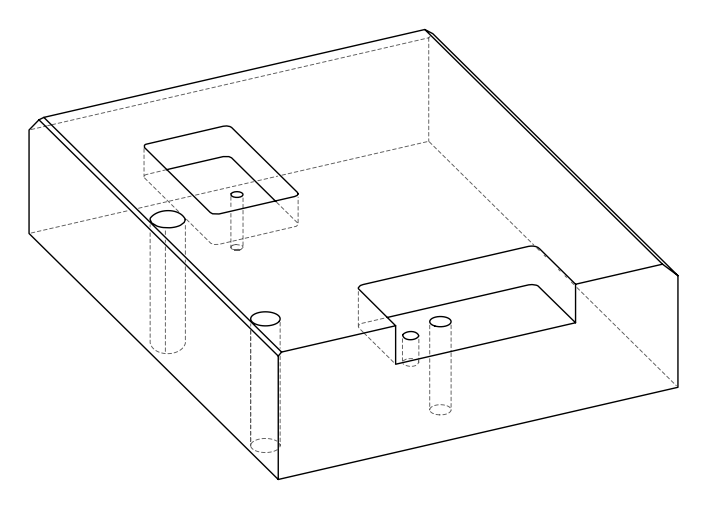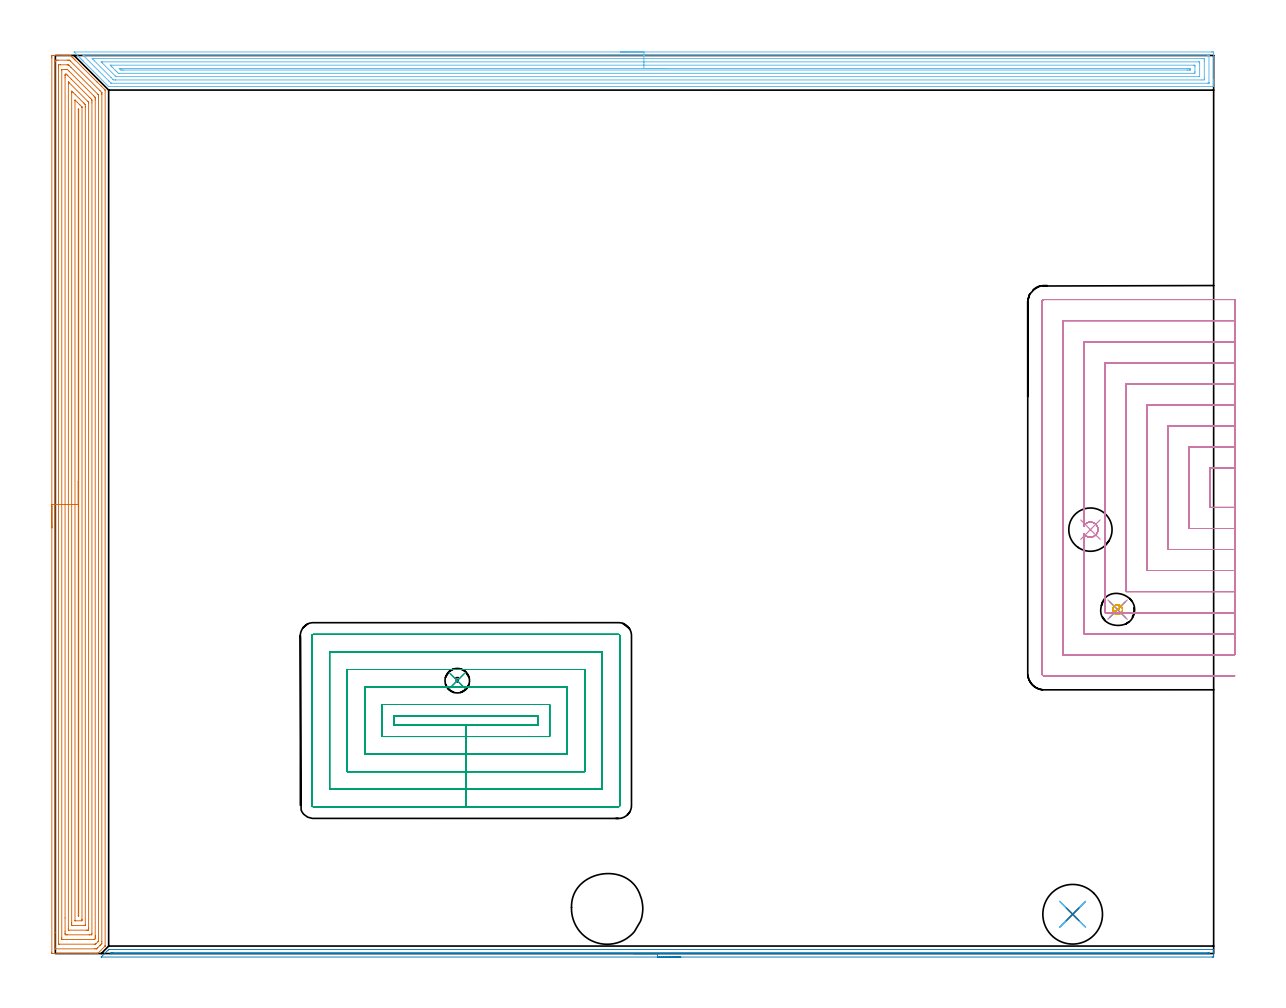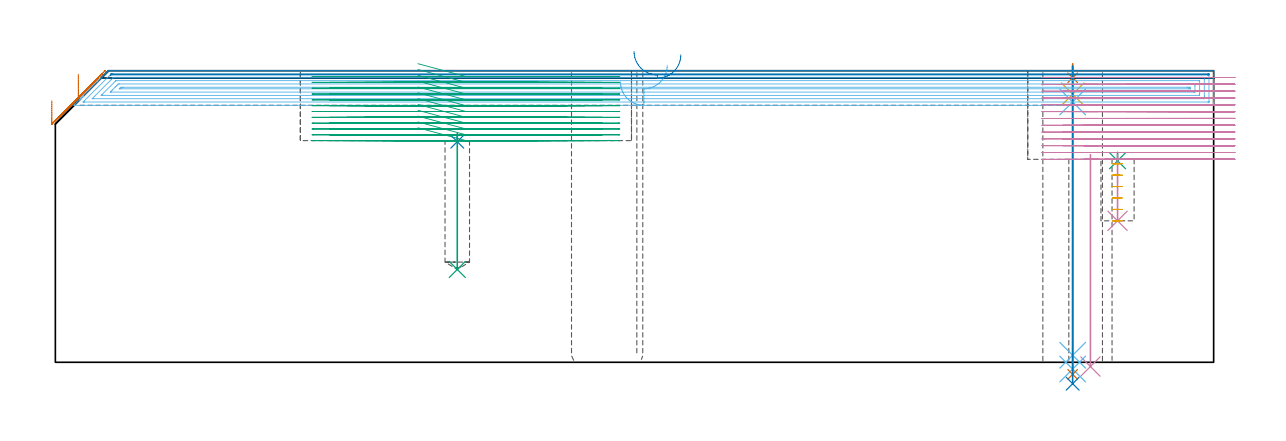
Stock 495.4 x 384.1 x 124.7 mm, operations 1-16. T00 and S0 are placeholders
(PLAN: 17 operations, 12 tool changes, 188.4 min)
(1 SPOT_DRILL | STEP1HOLE_1 | NXT0321_9005460120000 | 0.05 min | 183 mm3)
(2 SPOT_DRILL_1 | STEP1POCKET | NXT0321_9005460120000 | 0.03 min | 3262 mm3)
(3 SPOT_DRILL_2 | STEP1POCKET_1 | NXT0321_9005460120000 | 0.04 min | 4179 mm3)
(4 INDEXABLE_INSERT_DRILL_THROUGH_HOLE_FROM_SOLID | STEP1HOLE | NXT0302_008 | 0.37 min | 33447 mm3)
(5 DRILL_BLIND_HOLE_INTO_CENTER | STEP1HOLE_1 | NXT0301_038 | 0.05 min | 243 mm3)
(6 GUN_DRILL_THROUGH_HOLE | STEP1HOLE_1 | UGT0307_002 | 0.57 min | 3203 mm3)
(7 SPADE_DRILL_TO_ENLARGE_THROUGH_HOLE | STEP1HOLE_1 | UGT0306_007 | 0.53 min | 22964 mm3)
(8 DRILL_TO_ENLARGE_THROUGH_HOLE | STEP1HOLE_1 | UGT0301_386 | 0.55 min | 36995 mm3)
(9 DRILL_BLIND_HOLE_INTO_CENTER_1 | STEP1POCKET | UGT0301_500 | 0.24 min | 4631 mm3)
(10 DRILL_BLIND_HOLE_INTO_CENTER_2 | STEP1POCKET_1 | NXT0301_128 | 0.12 min | 2930 mm3)
(11 MILL_ROUGH_BLIND_HOLE_CONTOUR | STEP1POCKET_1 | NXT0201_013 | Spiral | 0.53 min | 2596 mm3)
(12 AREA_MILL | FG_CHAMFER_SURFACE | UGT0205_001 | 23.26 min | 53974 mm3)
(13 AREA_MILL_1 | FG_CHAMFER_SURFACE_1 | UGT0205_001 | 27.49 min | 98154 mm3)
(14 AREA_MILL_2 | FG_CHAMFER_SURFACE_2 | UGT0205_001 | 7.73 min | 2421 mm3)
(15 MILL_RECTANGULAR_POCKET | POCKET_RECTANGULAR_STRAIGHT | NXT0201_013 | Follow Part, ap 2.5, ae 75% | 39.92 min | 350383 mm3)
(16 MILL_SLOT | SLOT_PARTIAL_RECTANGULAR | NXT0201_011 | Follow Part, ap 3, ae 75% | 81.4 min | 504518 mm3)
(17 MILL_THROUGH_HOLE_FROM_SOLID_MATERIAL | STEP1HOLE_2 | NXT0201_007 | Circular | 5.58 min | 90663 mm3)
(TOOL NXT0321_9005460120000 | NC Spot Drill, 142deg, 12mm, Carbide, Uncoated | D12 PA142 FL30 Z2)
(TOOL NXT0302_008 | Index. Insert Drill 18.5mm [880-D1850L25-05] | D18.5 PA176 FL93 Z2)
(TOOL NXT0301_038 | Carbide Drill 6.7mm [860.1-0670-034A1-MM 2214] | D6.7 PA140 FL53 Z2)
(TOOL UGT0307_002 | Gun Drill 6 mm | D6 PA130 FL24 Z1)
(TOOL UGT0306_007 | Spade Drill 16.5mm | D16.5 PA132 FL10 Z2)
(TOOL UGT0301_386 | Twist Drill 25.5 mm | D25.5 PA118 FL165 Z2)
(TOOL UGT0301_500 | Carbide Drill 10.5 mm | D10.5 PA118 FL87 Z2)
(TOOL NXT0301_128 | Carbide Drill 12mm [861.1-1200-036A1-GP GC34] | D12 PA150 FL37.4 Z2)
(TOOL NXT0201_013 | ENDMILL 10mm | D10 FL30 Z4)
(TOOL UGT0205_001 | Chamfer Mill 20 x 3 x 45 deg. | D20 FL50 Z2)
(TOOL NXT0201_011 | ENDMILL 12mm [2P460-1200-NA 1630] | D12 FL38 Z6)
(TOOL NXT0201_007 | ENDMILL 25mm [R216.25-25050GCK54P 1620] | D25 R3 FL54 Z5)
(OP 1 SPOT_DRILL)
G17 G21 G94 G90
T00 M6
G54
G17 G0 G90 X435.1 Y16.8 S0 M3
G43 Z134.7 H0
G94 G81 G98 Z121.7 F250. R127.7
G80
M5
M2
(OP 2 SPOT_DRILL_1)
G17 G21 G94 G90
T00 M6
G54
G17 G0 G90 X171.9 Y116.7 S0 M3
G43 Z134.7 H0
G94 G81 G98 Z94.348 F250. R97.8
G80
M5
M2
(OP 3 SPOT_DRILL_2)
G17 G21 G94 G90
T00 M6
G54
G17 G0 G90 X454.3 Y147.1 S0 M3
G43 Z134.7 H0
G94 G81 G98 Z86.189 F250. R89.8
G80
M5
M2
(OP 4 INDEXABLE_INSERT_DRILL_THROUGH_HOLE_FROM_SOLID)
G17 G21 G94 G90
T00 M6
G54
G17 G0 G90 X442.7 Y181.3 S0 M3
G43 Z134.7 H1
G94 G81 G98 Z-1.823 F250. R88.8
G80
M5
M2
(OP 5 DRILL_BLIND_HOLE_INTO_CENTER)
G17 G21 G94 G90
T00 M6
G54
G17 G0 G90 X435.1 Y16.8 S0 M3
G43 Z134.7 H1
G94 G81 G98 Z114.65 F250. R126.7
G80
M5
M2
(OP 6 GUN_DRILL_THROUGH_HOLE)
G17 G21 G94 G90
T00 M6
G54
G17 G0 G90 X435.1 Y16.8 M8
G43 Z134.7 H0
Z121.862
S716 M3
G94 G1 Z111.343 F125. M26
G4 X.084
Z3. F250.
G4 X.084
Z-2.899 F125.
G4 X.084
M5
M9
G0 Z121.862
Z134.7
M2
(OP 7 SPADE_DRILL_TO_ENLARGE_THROUGH_HOLE)
G17 G21 G94 G90
T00 M6
G54
G17 G0 G90 X435.1 Y16.8 S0 M3
G43 Z134.7 H0
G94 G73 G98 Z-5.173 F250. Q16.234 R126.7
G80
M5
M2
(OP 8 DRILL_TO_ENLARGE_THROUGH_HOLE)
G17 G21 G94 G90
T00 M6
G54
G17 G0 G90 X435.1 Y16.8 S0 M3
G43 Z134.7 H0
G94 G73 G98 Z-9.161 F250. Q22.31 R126.7
G80
M5
M2
(OP 9 DRILL_BLIND_HOLE_INTO_CENTER_1)
G17 G21 G94 G90
T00 M6
G54
G17 G0 G90 X171.9 Y116.7 S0 M3
G43 Z134.7 H0
G94 G81 G98 Z39.7 F250. R96.8
G80
M5
M2
(OP 10 DRILL_BLIND_HOLE_INTO_CENTER_2)
G17 G21 G94 G90
T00 M6
G54
G17 G0 G90 X454.3 Y147.1 S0 M3
G43 Z134.7 H1
G94 G81 G98 Z60.5 F250. R88.8
G80
M5
M2
(OP 11 MILL_ROUGH_BLIND_HOLE_CONTOUR)
G17 G21 G94 G90
T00 M6
G54
G17 G0 G90 X454.3 Y147.1 S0 M3
G43 Z134.7 H0
Z84.917
G94 G3 X454.729 Y148.771 R0.891 F250.
X452.46 Y148.112 R1.671
X453.288 Y145.26 R2.1
X452.46 Y148.112 R-2.1
X452.874 Y146.686 R1.05
X454.3 Y147.1 R1.05
G0 Z80.033
G3 X454.729 Y148.771 R0.891
X452.46 Y148.112 R1.671
X453.288 Y145.26 R2.1
X452.46 Y148.112 R-2.1
X452.874 Y146.686 R1.05
X454.3 Y147.1 R1.05
G0 Z75.15
G3 X454.729 Y148.771 R0.891
X452.46 Y148.112 R1.671
X453.288 Y145.26 R2.1
X452.46 Y148.112 R-2.1
X452.874 Y146.686 R1.05
X454.3 Y147.1 R1.05
G0 Z70.267
G3 X454.729 Y148.771 R0.891
X452.46 Y148.112 R1.671
X453.288 Y145.26 R2.1
X452.46 Y148.112 R-2.1
X452.874 Y146.686 R1.05
X454.3 Y147.1 R1.05
G0 Z65.383
G3 X454.729 Y148.771 R0.891
X452.46 Y148.112 R1.671
X453.288 Y145.26 R2.1
X452.46 Y148.112 R-2.1
X452.874 Y146.686 R1.05
X454.3 Y147.1 R1.05
G0 Z60.5
G3 X454.729 Y148.771 R0.891
X452.46 Y148.112 R1.671
X453.288 Y145.26 R2.1
X452.46 Y148.112 R-2.1
X452.874 Y146.686 R1.05
X454.3 Y147.1 R1.05
G0 Z134.7
M5
M2
(OP 12 AREA_MILL)
G17 G21 G94 G90
T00 M6
G54
G17 G0 G90 X241.7 Y385.6 S1061 M3
G43 Z134.7 H0
Z119.9
G94 G1 X241.738 Z119.028 F250.
X241.852 Z118.163
X242.041 Z117.312
X242.303 Z116.48
X242.637 Z115.674
X243.04 Z114.9
X243.509 Z114.164
X244.04 Z113.472
X244.629 Z112.829
X245.272 Z112.24
X245.964 Z111.708
X246.7 Z111.24
X247.474 Z110.837
X248.28 Z110.503
X249.112 Z110.241
X249.964 Z110.052
X250.829 Z109.938
X251.7 Z109.9
X494.384
X494.778 Y385.599 Z109.901
X495.167 Y385.596 Z109.902
X495.39 Y385.593 Z109.905
X495.394 Y385.214 Z110.283
X495.4 Y384.603 Z110.894
Y373.816 Z121.678
Y373.284 Z122.213
Y372.939 Z122.557
Y372.407 Z123.089
Y372.063 Z123.432
Y371.373 Z124.126
Y371.103 Z124.396
X495.397 Y370.949 Z124.543
X495.39 Y370.802 Z124.689
X495.224 Y370.8 Z124.7
X22.921
X22.805 Y370.804 Z124.689
X22.719 Y370.879 Z124.618
X18.03 Y375.57 Z119.93
X12.028 Y381.571 Z113.927
X11.891 Y381.707 Z113.789
X11.75 Y381.849 Z113.649
X11.598 Y382.001 Z113.496
X11.452 Y382.145 Z113.35
X11.304 Y382.295 Z113.202
X11.168 Y382.431 Z113.066
X11.014 Y382.584 Z112.911
X10.857 Y382.742 Z112.756
X10.737 Y382.862 Z112.636
X10.575 Y383.022 Z112.472
X10.41 Y383.189 Z112.309
X10.307 Y383.292 Z112.206
X8.007 Y385.593 Z109.906
X8.01 Y385.596 Z109.904
X8.176 Y385.6 Z109.9
X251.7
Y384.186 Z111.314
X492.99 Y384.185 Z111.315
X493.146
X493.346 Y384.18 Z111.32
X493.388 Y384.179 Z111.321
X493.393 Y384.151 Z111.349
X493.396 Y384.118 Z111.382
X493.399 Y383.936 Z111.564
X493.4 Y372.538 Z122.962
X493.398 Y372.403 Z123.097
X493.394 Y372.296 Z123.204
X493.39 Y372.23 Z123.27
X493.358 Y372.221 Z123.279
X492.99 Y372.216 Z123.284
X492.835 Y372.215 Z123.285
X24.
X23.907 Y372.216 Z123.284
X23.862 Y372.219 Z123.281
X23.843 Y372.221 Z123.279
X23.815 Y372.242 Z123.258
X23.111 Y372.939 Z122.561
X22.921 Y373.128 Z122.372
X12.197 Y383.854 Z111.646
X11.944 Y384.114 Z111.386
X11.889 Y384.172 Z111.328
X11.887 Y384.18 Z111.32
X11.906 Y384.181 Z111.319
X11.963 Y384.183 Z111.317
X12.197 Y384.185 Z111.315
X12.352 Y384.186 Z111.314
X251.7
Y382.772 Z112.728
X490.309
X491.013 Y382.77 Z112.73
X491.203 Y382.768 Z112.732
X491.384 Y382.765 Z112.735
X491.392 Y382.584 Z112.916
X491.398 Y382.393 Z113.107
X491.4 Y381.707 Z113.793
Y381.514 Z113.986
X491.399 Y374.5 Z121.
X491.39 Y373.816 Z121.684
X491.387 Y373.635 Z121.865
X490.309 Y373.629 Z121.871
X25.793
X25.602 Y373.63 Z121.87
X24.893 Y373.635 Z121.865
X24.709 Y373.793 Z121.707
X24.684 Y373.816 Z121.684
X23.815 Y374.684 Z120.816
X16.666 Y381.834 Z113.666
X15.919 Y382.584 Z112.916
X15.772 Y382.737 Z112.763
X15.759 Y382.765 Z112.735
X15.772 Y382.766 Z112.734
X16.475 Y382.771 Z112.729
X251.7 Y382.772 Z112.728
Y381.357 Z114.143
X488.879
X489.256 Y381.355 Z114.145
X489.322 Y381.354 Z114.146
X489.385 Y381.351 Z114.149
X489.39 Y381.259 Z114.241
X489.4 Y380.846 Z114.654
Y380.83 Z114.67
X489.399 Y375.139 Z120.361
X489.398 Y375.085 Z120.415
X489.394 Y375.059 Z120.441
X489.391 Y375.051 Z120.449
X489.38 Y375.049 Z120.451
X489.238 Y375.045 Z120.455
X489.059 Y375.043 Z120.457
X26.139
X26.005 Y375.046 Z120.454
X25.94 Y375.049 Z120.451
X25.908 Y375.052 Z120.448
X25.84 Y375.117 Z120.383
X25.602 Y375.348 Z120.152
X20.001 Y380.948 Z114.552
X19.78 Y381.171 Z114.329
X19.643 Y381.312 Z114.188
X19.605 Y381.354 Z114.146
X19.626 Y381.356 Z114.144
X19.703 Y381.357 Z114.143
X20.24
X251.7
Y379.943 Z115.557
X486.735
X487.178 Y379.939 Z115.561
X487.385 Y379.936 Z115.564
X487.39 Y379.817 Z115.683
X487.399 Y379.302 Z116.198
Y377.323 Z118.177
X487.395 Y376.676 Z118.824
X487.387 Y376.464 Z119.036
X487.176 Y376.461 Z119.039
X486.724 Y376.457 Z119.043
X27.379
X26.939 Y376.471 Z119.029
X26.496 Y376.905 Z118.595
X26.076 Y377.323 Z118.177
X25.602 Y377.796 Z117.704
X24.321 Y379.077 Z116.423
X23.815 Y379.584 Z115.916
X23.589 Y379.813 Z115.687
X23.507 Y379.899 Z115.601
X23.479 Y379.931 Z115.569
X23.5 Y379.936 Z115.564
X23.826 Y379.943 Z115.557
X251.7
Y378.529 Z116.971
X484.612
X484.947 Y378.528 Z116.972
X485.282 Y378.525 Z116.975
X485.376 Y378.522 Z116.978
X485.391 Y378.519 Z116.981
X485.394 Y378.503 Z116.997
X485.397 Y378.466 Z117.034
X485.399 Y378.348 Z117.152
X485.397 Y378.2 Z117.3
X485.39 Y377.978 Z117.522
X485.385 Y377.878 Z117.622
X485.278 Y377.875 Z117.625
X484.947 Y377.873 Z117.627
X484.389 Y377.871 Z117.629
X484.054
X29.177 Y377.872 Z117.628
X28.615 Y377.874 Z117.626
X28.283 Y377.878 Z117.622
X27.968 Y377.892 Z117.608
X27.652 Y378.2 Z117.3
X27.39 Y378.46 Z117.04
X27.344 Y378.513 Z116.987
X27.336 Y378.525 Z116.975
X27.337 Y378.526 Z116.974
X27.39 Y378.527 Z116.973
X27.948 Y378.529 Z116.971
X28.283
X251.7
X252.572 Z117.009
X253.437 Z117.123
X254.288 Z117.312
X255.12 Z117.574
X255.926 Z117.908
X256.7 Z118.311
X257.436 Z118.78
X258.128 Z119.311
X258.771 Z119.9
X259.361 Z120.543
X259.892 Z121.235
X260.36 Z121.971
X260.763 Z122.745
X261.097 Z123.551
X261.359 Z124.383
X261.548 Z125.235
X261.662 Z126.099
X261.7 Z126.971
G0 Z134.7
M5
M2
(OP 13 AREA_MILL_1)
G17 G21 G94 G90
T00 M6
G54
G17 G0 G90 X-1.5 Y182.05 S1061 M3
G43 Z134.7 H0
Z111.9
G94 G1 Y182.088 Z111.028 F250.
Y182.202 Z110.164
Y182.391 Z109.312
Y182.653 Z108.48
Y182.987 Z107.674
Y183.39 Z106.9
Y183.859 Z106.164
Y184.39 Z105.472
Y184.979 Z104.829
Y185.622 Z104.24
Y186.314 Z103.708
Y187.05 Z103.24
Y187.824 Z102.837
Y188.63 Z102.503
Y189.462 Z102.241
Y190.314 Z102.052
Y191.178 Z101.938
Y192.05 Z101.9
Y383.022
X-1.499 Y383.494 Z101.901
X-1.495 Y383.91 Z101.903
X-1.492 Y384.09 Z101.905
X-1.085 Y384.1 Z102.312
X3.309 Z106.703
X3.872 Z107.269
X4.188 Z107.584
X4.751 Z108.148
X5.066 Z108.461
X6.368 Z109.767
X6.496 Y384.099 Z109.893
X6.51 Y384.089 Z109.909
X6.777 Y383.823 Z110.177
X6.867 Y383.733 Z110.267
X7.107 Y383.494 Z110.505
X7.264 Y383.339 Z110.659
X7.415 Y383.186 Z110.813
X7.554 Y383.047 Z110.951
X7.703 Y382.899 Z111.098
X7.848 Y382.754 Z111.245
X8. Y382.601 Z111.398
X8.142 Y382.46 Z111.538
X8.28 Y382.321 Z111.678
X8.446 Y382.155 Z111.844
X8.582 Y382.02 Z111.978
X8.713 Y381.888 Z112.111
X17.802 Y372.798 Z121.202
X19.567 Y371.034 Z122.965
X20.941 Y369.66 Z124.339
X21.233 Y369.366 Z124.631
X21.295 Y369.295 Z124.691
X21.3 Y369.214 Z124.7
X21.291 Y3.262 Z124.691
X21.29 Y3.246 Z124.689
X21.262 Y3.182 Z124.66
X21.25 Y3.157 Z124.647
X18.249 Y0.149 Z121.648
X18.108 Y0.004 Z121.5
X18.093 Y0.001 Z121.484
X17.934 Y0. Z121.333
X17.122 Z120.521
X16.491 Z119.886
X15.297 Z118.694
X14.734 Z118.128
X4.329 Z107.726
X-1.085 Z102.312
X-1.371 Y0.004 Z102.027
X-1.492 Y0.01 Z101.905
X-1.499 Y0.134 Z101.899
X-1.5 Y0.606 Z101.9
Y192.05
X-0.086 Z103.314
X-0.085 Y381.585 Z103.315
X-0.084 Y381.709 Z103.316
X-0.079 Y382.084 Z103.321
X0.292 Y382.095 Z103.692
X0.672 Y382.098 Z104.072
X1.166 Y382.1 Z104.566
X5.066 Y382.099 Z108.466
X5.563 Y382.097 Z108.963
X5.945 Y382.09 Z109.345
X6.065 Y382.073 Z109.465
X6.189 Y381.954 Z109.589
X6.44 Y381.709 Z109.84
X19.128 Y369.022 Z122.528
X19.824 Y368.321 Z123.224
X19.871 Y368.268 Z123.271
X19.879 Y368.223 Z123.279
X19.881 Y368.128 Z123.281
X19.884 Y367.936 Z123.284
X19.886 Y367.551 Z123.286
Y367.428
X19.876 Y5.069 Z123.276
X19.872 Y4.313 Z123.272
X19.87 Y4.247 Z123.27
X19.81 Y4.176 Z123.21
X19.47 Y3.829 Z122.87
X19.128 Y3.482 Z122.528
X19.029 Y3.384 Z122.429
X18.145 Y2.497 Z121.545
X18.039 Y2.391 Z121.439
X17.698 Y2.058 Z121.098
X17.653 Y2.015 Z121.053
X17.562 Y2.01 Z120.962
X17.37 Y2.005 Z120.77
X16.876 Y2. Z120.276
X-0.007 Y2.001 Z103.393
X-0.036 Y2.003 Z103.364
X-0.065 Y2.009 Z103.335
X-0.079 Y2.014 Z103.321
X-0.08 Y2.036 Z103.32
X-0.085 Y2.268 Z103.315
X-0.086 Y9.064 Z103.314
Y192.05
X1.328 Z104.728
X1.329 Y379.257 Z104.729
X1.331 Y379.924 Z104.731
X1.333 Y380.036 Z104.733
X1.335 Y380.084 Z104.735
X1.385 Y380.092 Z104.785
X1.551 Y380.096 Z104.951
X2.256 Y380.1 Z105.656
X5.066 Y380.099 Z108.466
X5.24 Y380.097 Z108.64
X5.585 Y380.09 Z108.985
X5.771 Y379.924 Z109.171
X5.945 Y379.753 Z109.345
X6.67 Y379.031 Z110.07
X18.249 Y367.451 Z121.649
X18.271 Y367.428 Z121.671
X18.464 Y367.21 Z121.864
X18.47 Y366.536 Z121.87
X18.471 Y366.311 Z121.871
X18.463 Y5.744 Z121.863
X18.46 Y5.406 Z121.86
X18.458 Y5.323 Z121.858
X18.456 Y5.284 Z121.856
X18.434 Y5.251 Z121.834
X18.265 Y5.069 Z121.665
X18.257 Y5.061 Z121.657
X17.372 Y4.174 Z120.772
X17.192 Y4.01 Z120.592
X17.017 Y4.006 Z120.417
X16.664 Y4.001 Z120.064
X1.724 Y4. Z105.124
X1.551 Y4.003 Z104.951
X1.378 Y4.008 Z104.778
X1.335 Y4.01 Z104.735
X1.333 Y4.041 Z104.733
X1.33 Y4.101 Z104.73
X1.329 Y4.176 Z104.729
Y4.402
X1.328 Y192.05 Z104.728
X2.743 Z106.143
Y377.821
X2.745 Y378.013 Z106.145
X2.748 Y378.081 Z106.148
X2.75 Y378.09 Z106.15
X2.758 Y378.094 Z106.158
X2.783 Y378.097 Z106.183
X2.888 Y378.099 Z106.288
X4.226 Y378.1 Z107.626
X5.066 Y378.093 Z108.466
X5.114 Y378.09 Z108.514
X5.945 Y377.303 Z109.345
X6.004 Y377.246 Z109.404
X16.491 Y366.76 Z119.891
X16.713 Y366.536 Z120.113
X16.943 Y366.297 Z120.343
X17.05 Y366.172 Z120.45
X17.053 Y366.104 Z120.453
X17.056 Y365.963 Z120.456
X17.057 Y365.643 Z120.457
Y365.069
X17.048 Y7.746 Z120.448
X17.047 Y7.182 Z120.447
X17.044 Y6.854 Z120.444
X17.036 Y6.301 Z120.436
X16.855 Y6.114 Z120.255
X16.788 Y6.048 Z120.188
X16.75 Y6.014 Z120.15
X16.701 Y6.01 Z120.101
X16.491 Y6.001 Z119.891
X16.453 Y6. Z119.853
X3.271 Z106.671
X2.887 Y6.004 Z106.287
X2.791 Y6.007 Z106.191
X2.749 Y6.01 Z106.149
X2.748 Y6.042 Z106.148
X2.745 Y6.128 Z106.145
X2.743 Y6.536 Z106.143
Y6.854
Y192.05
X4.157 Z107.557
Y374.569
X4.158 Y375.461 Z107.558
Y375.491
X4.188 Y376.09 Z107.588
X4.441 Y376.097 Z107.841
X4.594 Y376.093 Z107.994
X4.671 Y376.09 Z108.071
X4.815 Y375.959 Z108.215
X5.066 Y375.723 Z108.466
X5.338 Y375.461 Z108.738
X6.824 Y373.978 Z110.224
X14.734 Y366.068 Z118.134
X15.156 Y365.643 Z118.556
X15.612 Y365.177 Z119.012
X15.64 Y364.751 Z119.04
X15.642 Y364.721 Z119.042
X15.643 Y363.858 Z119.043
X15.634 Y8.617 Z119.034
X15.612 Y8.01 Z119.012
X15.359 Y8.004 Z118.759
X14.734 Y8.001 Z118.134
X14.484 Y8. Z117.884
X5.066 Y8.001 Z108.466
X4.815 Y8.002 Z108.215
X4.188 Y8.01 Z107.588
X4.159 Y8.639 Z107.559
X4.158 Y8.669 Z107.558
X4.157 Y9.531 Z107.557
Y15.235
Y192.05
X5.571 Z108.971
Y371.891
X5.572 Y372.27 Z108.972
X5.576 Y372.651 Z108.976
X5.578 Y372.756 Z108.978
X5.58 Y372.761 Z108.98
X5.599 Y372.746 Z108.999
X5.642 Y372.707 Z109.042
X5.776 Y372.575 Z109.176
X5.945 Y372.407 Z109.345
X13.855 Y364.497 Z117.255
X14.17 Y364.176 Z117.57
X14.207 Y364.134 Z117.607
X14.222 Y364.114 Z117.622
X14.224 Y364.086 Z117.624
X14.227 Y363.985 Z117.627
X14.228 Y363.858 Z117.628
X14.229 Y363.479 Z117.629
X14.22 Y10.945 Z117.62
X14.218 Y10.424 Z117.618
X14.215 Y10.058 Z117.615
X14.213 Y10.01 Z117.613
X14.167 Y10.007 Z117.567
X14.063 Y10.003 Z117.463
X13.855 Y10.001 Z117.255
X13.393 Y10. Z116.793
X5.806 Y10.001 Z109.206
X5.695 Y10.003 Z109.095
X5.621 Y10.006 Z109.021
X5.583 Y10.009 Z108.983
X5.578 Y10.045 Z108.978
X5.574 Y10.424 Z108.974
X5.572 Y10.803 Z108.972
X5.571 Y192.05 Z108.971
X6.985 Z110.385
X6.986 Y368.157 Z110.386
X6.987 Y368.321 Z110.387
X6.992 Y368.882 Z110.392
X7.579 Y368.321 Z110.979
X7.703 Y368.199 Z111.103
X8.475 Y367.428 Z111.875
X12.097 Y363.806 Z115.497
X12.511 Y363.384 Z115.911
X12.72 Y363.171 Z116.12
X12.808 Y363.065 Z116.208
X12.814 Y362.073 Z116.214
X12.806 Y12.382 Z116.206
X12.804 Y12.209 Z116.204
X12.801 Y12.03 Z116.201
X12.8 Y12.016 Z116.2
X12.755 Y12.01 Z116.155
X12.646 Y12.004 Z116.046
X12.508 Y12.001 Z115.908
X7.703 Y12. Z111.103
X7.028 Y12.001 Z110.428
X7.003 Y12.006 Z110.403
X6.998 Y12.008 Z110.398
X6.992 Y12.038 Z110.392
X6.989 Y12.209 Z110.389
X6.986 Y12.937 Z110.386
X6.985 Y13.101 Z110.385
Y192.05
X8.4 Z111.8
Y364.751
X8.401 Y364.934 Z111.801
X8.403 Y364.997 Z111.803
X8.405 Y365.03 Z111.805
X8.461 Y364.981 Z111.861
X8.582 Y364.868 Z111.982
X8.702 Y364.751 Z112.102
X9.461 Y363.993 Z112.861
X10.488 Y362.966 Z113.888
X11.218 Y362.233 Z114.618
X11.373 Y362.073 Z114.773
X11.393 Y362.045 Z114.793
X11.396 Y362.026 Z114.796
X11.399 Y361.981 Z114.799
X11.4 Y361.889 Z114.8
X11.391 Y14.711 Z114.791
X11.39 Y14.534 Z114.79
X11.385 Y14.181 Z114.785
X11.375 Y14.009 Z114.775
X11.212 Y14. Z114.612
X8.576 Z111.976
X8.473 Y14.004 Z111.873
X8.422 Y14.009 Z111.822
X8.406 Y14.013 Z111.806
X8.4 Y14.079 Z111.8
Y192.05
X9.814 Z113.214
Y360.822
X9.817 Y361.181 Z113.217
X9.821 Z113.221
X9.85 Y361.149 Z113.25
X9.979 Y360.996 Z113.379
X9.981 Y360.965 Z113.381
X9.984 Y360.894 Z113.384
X9.986 Y360.648 Z113.386
X9.977 Y16.311 Z113.377
X9.976 Y16.148 Z113.376
X9.974 Y16.065 Z113.374
X9.971 Y16.018 Z113.371
X9.952 Y16.01 Z113.352
X9.898 Y16.007 Z113.298
X9.843 Z113.243
X9.821 Y16.01 Z113.221
X9.818 Y16.059 Z113.218
X9.816 Y16.145 Z113.216
X9.814 Y16.312 Z113.214
Y192.05
Y192.922 Z113.252
Y193.787 Z113.366
Y194.638 Z113.554
Y195.47 Z113.817
Y196.276 Z114.151
Y197.05 Z114.553
Y197.786 Z115.022
Y198.478 Z115.553
Y199.121 Z116.143
Y199.71 Z116.786
Y200.242 Z117.478
Y200.71 Z118.214
Y201.113 Z118.988
Y201.447 Z119.794
Y201.709 Z120.626
Y201.898 Z121.477
Y202.012 Z122.342
Y202.05 Z123.214
G0 Z134.7
M5
M2
(OP 14 AREA_MILL_2)
G17 G21 G94 G90
T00 M6
G54
G17 G0 G90 X267.5 Y-1.5 S1061 M3
G43 Z134.7 H0
Z131.5
G94 G1 X267.462 Z130.628 F250.
X267.348 Z129.764
X267.159 Z128.912
X266.897 Z128.08
X266.563 Z127.274
X266.16 Z126.5
X265.692 Z125.764
X265.16 Z125.072
X264.571 Z124.429
X263.928 Z123.84
X263.236 Z123.308
X262.5 Z122.84
X261.726 Z122.437
X260.92 Z122.103
X260.088 Z121.841
X259.236 Z121.652
X258.372 Z121.538
X257.5 Z121.5
X19.686 Y-1.499 Z121.499
X19.627 Y-1.495 Z121.503
X19.618 Y-1.493 Z121.504
X19.652 Y-1.447 Z121.551
X22.598 Y1.498 Z124.498
X22.761 Y1.659 Z124.655
X22.806 Y1.696 Z124.689
X22.904 Y1.7 Z124.7
X495.224
X495.39 Y1.697 Z124.688
X495.396 Y1.586 Z124.578
X495.4 Y1.468 Z124.467
Y1.221 Z124.22
Y0.535 Z123.53
Y-0.678 Z122.319
X495.394 Y-1.205 Z121.789
X495.39 Y-1.493 Z121.502
X495.077 Y-1.497 Z121.501
X494.777 Y-1.5 Z121.5
X257.5
Y-0.086 Z122.914
X24.156 Y-0.085 Z122.915
X23.798 Y-0.084 Z122.916
X23.537 Y-0.081 Z122.919
X23.493 Y-0.079 Z122.921
X23.508 Y-0.053 Z122.947
X23.561 Y0.002 Z123.002
X23.798 Y0.243 Z123.243
X23.835 Y0.273 Z123.273
X23.862 Y0.279 Z123.279
X23.923 Y0.282 Z123.282
X24.055 Y0.285 Z123.285
X24.435 Y0.286 Z123.286
X24.691
X492.99 Y0.285 Z123.285
X493.248 Y0.284 Z123.284
X493.348 Y0.28 Z123.28
X493.39 Y0.278 Z123.278
X493.392 Y0.255 Z123.255
X493.398 Y0.137 Z123.137
X493.397 Y-0.009 Z122.991
X493.393 Y-0.058 Z122.942
X493.391 Y-0.075 Z122.925
X493.37 Y-0.079 Z122.921
X492.99 Y-0.083 Z122.917
X492.733 Y-0.085 Z122.915
X257.5 Y-0.086 Z122.914
X256.628 Z122.952
X255.764 Z123.066
X254.912 Z123.255
X254.08 Z123.517
X253.274 Z123.851
X252.5 Z124.254
X251.764 Z124.723
X251.072 Z125.254
X250.429 Z125.843
X249.84 Z126.486
X249.308 Z127.178
X248.84 Z127.914
X248.437 Z128.688
X248.103 Z129.494
X247.841 Z130.326
X247.652 Z131.178
X247.538 Z132.043
X247.5 Z132.914
G0 Z134.7
M5
M2
(OP 15 MILL_RECTANGULAR_POCKET)
G17 G21 G94 G90
T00 M6
G54
G17 G0 G90 X155.105 Y97.8 S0 M3
G43 Z134.7 H0
Z127.7
G94 G1 X175.6 Z122.208 F250.
X206.4 F500.
Y101.5
X144.8
Y97.8
X175.6
Y92.8
X211.4
Y106.5
X139.8
Y92.8
X175.6
Y85.3
X218.9
Y114.
X132.3
Y85.3
X175.6
Y77.8
X226.4
Y121.5
X124.8
Y77.8
X175.6
Y70.3
X233.9
Y129.
X117.3
Y70.3
X175.6
Y62.8
X240.9
G3 X241.4 Y63.3 R0.5
G1 Y136.
G3 X240.9 Y136.5 R0.5
G1 X110.3
G3 X109.8 Y136. R0.5
G1 Y63.3
G3 X110.3 Y62.8 R0.5
G1 X175.6
X176.6
G0 X155.105 Y97.8 Z125.208
G1 X175.6 Z119.717 F250.
X206.4 F500.
Y101.5
X144.8
Y97.8
X175.6
Y92.8
X211.4
Y106.5
X139.8
Y92.8
X175.6
Y85.3
X218.9
Y114.
X132.3
Y85.3
X175.6
Y77.8
X226.4
Y121.5
X124.8
Y77.8
X175.6
Y70.3
X233.9
Y129.
X117.3
Y70.3
X175.6
Y62.8
X240.9
G3 X241.4 Y63.3 R0.5
G1 Y136.
G3 X240.9 Y136.5 R0.5
G1 X110.3
G3 X109.8 Y136. R0.5
G1 Y63.3
G3 X110.3 Y62.8 R0.5
G1 X175.6
X176.6
G0 X155.105 Y97.8 Z122.717
G1 X175.6 Z117.225 F250.
X206.4 F500.
Y101.5
X144.8
Y97.8
X175.6
Y92.8
X211.4
Y106.5
X139.8
Y92.8
X175.6
Y85.3
X218.9
Y114.
X132.3
Y85.3
X175.6
Y77.8
X226.4
Y121.5
X124.8
Y77.8
X175.6
Y70.3
X233.9
Y129.
X117.3
Y70.3
X175.6
Y62.8
X240.9
G3 X241.4 Y63.3 R0.5
G1 Y136.
G3 X240.9 Y136.5 R0.5
G1 X110.3
G3 X109.8 Y136. R0.5
G1 Y63.3
G3 X110.3 Y62.8 R0.5
G1 X175.6
X176.6
G0 X155.105 Y97.8 Z120.225
G1 X175.6 Z114.733 F250.
X206.4 F500.
Y101.5
X144.8
Y97.8
X175.6
Y92.8
X211.4
Y106.5
X139.8
Y92.8
X175.6
Y85.3
X218.9
Y114.
X132.3
Y85.3
X175.6
Y77.8
X226.4
Y121.5
X124.8
Y77.8
X175.6
Y70.3
X233.9
Y129.
X117.3
Y70.3
X175.6
Y62.8
X240.9
G3 X241.4 Y63.3 R0.5
G1 Y136.
G3 X240.9 Y136.5 R0.5
G1 X110.3
G3 X109.8 Y136. R0.5
G1 Y63.3
G3 X110.3 Y62.8 R0.5
G1 X175.6
X176.6
G0 X155.105 Y97.8 Z117.733
G1 X175.6 Z112.242 F250.
X206.4 F500.
Y101.5
X144.8
Y97.8
X175.6
Y92.8
X211.4
Y106.5
X139.8
Y92.8
X175.6
Y85.3
X218.9
Y114.
X132.3
Y85.3
X175.6
Y77.8
X226.4
Y121.5
X124.8
Y77.8
X175.6
Y70.3
X233.9
Y129.
X117.3
Y70.3
X175.6
Y62.8
X240.9
G3 X241.4 Y63.3 R0.5
G1 Y136.
G3 X240.9 Y136.5 R0.5
G1 X110.3
G3 X109.8 Y136. R0.5
G1 Y63.3
G3 X110.3 Y62.8 R0.5
G1 X175.6
X176.6
G0 X155.105 Y97.8 Z115.242
G1 X175.6 Z109.75 F250.
X206.4 F500.
Y101.5
X144.8
Y97.8
X175.6
Y92.8
X211.4
Y106.5
X139.8
Y92.8
X175.6
Y85.3
X218.9
Y114.
X132.3
Y85.3
X175.6
Y77.8
X226.4
Y121.5
X124.8
Y77.8
X175.6
Y70.3
X233.9
Y129.
X117.3
Y70.3
X175.6
Y62.8
X240.9
G3 X241.4 Y63.3 R0.5
G1 Y136.
G3 X240.9 Y136.5 R0.5
G1 X110.3
G3 X109.8 Y136. R0.5
G1 Y63.3
G3 X110.3 Y62.8 R0.5
G1 X175.6
X176.6
G0 X155.105 Y97.8 Z112.75
G1 X175.6 Z107.258 F250.
X206.4 F500.
Y101.5
X144.8
Y97.8
X175.6
Y92.8
X211.4
Y106.5
X139.8
Y92.8
X175.6
Y85.3
X218.9
Y114.
X132.3
Y85.3
X175.6
Y77.8
X226.4
Y121.5
X124.8
Y77.8
X175.6
Y70.3
X233.9
Y129.
X117.3
Y70.3
X175.6
Y62.8
X240.9
G3 X241.4 Y63.3 R0.5
G1 Y136.
G3 X240.9 Y136.5 R0.5
G1 X110.3
G3 X109.8 Y136. R0.5
G1 Y63.3
G3 X110.3 Y62.8 R0.5
G1 X175.6
X176.6
G0 X155.105 Y97.8 Z110.258
G1 X175.6 Z104.767 F250.
X206.4 F500.
Y101.5
X144.8
Y97.8
X175.6
Y92.8
X211.4
Y106.5
X139.8
Y92.8
X175.6
Y85.3
X218.9
Y114.
X132.3
Y85.3
X175.6
Y77.8
X226.4
Y121.5
X124.8
Y77.8
X175.6
Y70.3
X233.9
Y129.
X117.3
Y70.3
X175.6
Y62.8
X240.9
G3 X241.4 Y63.3 R0.5
G1 Y136.
G3 X240.9 Y136.5 R0.5
G1 X110.3
G3 X109.8 Y136. R0.5
G1 Y63.3
G3 X110.3 Y62.8 R0.5
G1 X175.6
X176.6
G0 X155.105 Y97.8 Z107.767
G1 X175.6 Z102.275 F250.
X206.4 F500.
Y101.5
X144.8
Y97.8
X175.6
Y92.8
X211.4
Y106.5
X139.8
Y92.8
X175.6
Y85.3
X218.9
Y114.
X132.3
Y85.3
X175.6
Y77.8
X226.4
Y121.5
X124.8
Y77.8
X175.6
Y70.3
X233.9
Y129.
X117.3
Y70.3
X175.6
Y62.8
X240.9
G3 X241.4 Y63.3 R0.5
G1 Y136.
G3 X240.9 Y136.5 R0.5
G1 X110.3
G3 X109.8 Y136. R0.5
G1 Y63.3
G3 X110.3 Y62.8 R0.5
G1 X175.6
X176.6
G0 X155.105 Y97.8 Z105.275
G1 X175.6 Z99.783 F250.
X206.4 F500.
Y101.5
X144.8
Y97.8
X175.6
Y92.8
X211.4
Y106.5
X139.8
Y92.8
X175.6
Y85.3
X218.9
Y114.
X132.3
Y85.3
X175.6
Y77.8
X226.4
Y121.5
X124.8
Y77.8
X175.6
Y70.3
X233.9
Y129.
X117.3
Y70.3
X175.6
Y62.8
X240.9
G3 X241.4 Y63.3 R0.5
G1 Y136.
G3 X240.9 Y136.5 R0.5
G1 X110.3
G3 X109.8 Y136. R0.5
G1 Y63.3
G3 X110.3 Y62.8 R0.5
G1 X175.6
X176.6
G0 X155.105 Y97.8 Z102.783
G1 X175.6 Z97.292 F250.
X206.4 F500.
Y101.5
X144.8
Y97.8
X175.6
Y92.8
X211.4
Y106.5
X139.8
Y92.8
X175.6
Y85.3
X218.9
Y114.
X132.3
Y85.3
X175.6
Y77.8
X226.4
Y121.5
X124.8
Y77.8
X175.6
Y70.3
X233.9
Y129.
X117.3
Y70.3
X175.6
Y62.8
X240.9
G3 X241.4 Y63.3 R0.5
G1 Y136.
G3 X240.9 Y136.5 R0.5
G1 X110.3
G3 X109.8 Y136. R0.5
G1 Y63.3
G3 X110.3 Y62.8 R0.5
G1 X175.6
X176.6
G0 X155.105 Y97.8 Z100.292
G1 X175.6 Z94.8 F250.
X206.4 F500.
Y101.5
X144.8
Y97.8
X175.6
Y92.8
X211.4
Y106.5
X139.8
Y92.8
X175.6
Y85.3
X218.9
Y114.
X132.3
Y85.3
X175.6
Y77.8
X226.4
Y121.5
X124.8
Y77.8
X175.6
Y70.3
X233.9
Y129.
X117.3
Y70.3
X175.6
Y62.8
X240.9
G3 X241.4 Y63.3 R0.5
G1 Y136.
G3 X240.9 Y136.5 R0.5
G1 X110.3
G3 X109.8 Y136. R0.5
G1 Y63.3
G3 X110.3 Y62.8 R0.5
G1 X175.6
X176.6
G0 Z134.7
M5
M2
(OP 16 MILL_SLOT)
G17 G21 G94 G90
T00 M6
G54
G17 G0 G90 X504.4 Y207.7 S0 M3
G43 Z134.7 H1
Z121.785
G94 G1 X501.4 F250.
X493.9 F500.
Y190.8
X501.4
X504.4 F250.
Y216.7
X501.4
X484.9 F500.
Y181.8
X501.4
X504.4 F250.
Y225.7
X501.4
X475.9 F500.
Y172.8
X501.4
X504.4 F250.
Y234.7
X501.4
X466.9 F500.
Y163.8
X501.4
X504.4 F250.
Y243.7
X501.4
X457.9 F500.
Y154.8
X501.4
X504.4 F250.
Y252.7
X501.4
X448.9 F500.
Y145.8
X501.4
X504.4 F250.
Y261.7
X501.4
X439.9 F500.
Y182.914
G2 X440.717 Y183.86 R3.282
G1 X441.153 Y184.153
G2 X444.15 Y184.199 R3.294
G1 X444.622 Y183.915
G2 X445.308 Y183.231 R3.267
G1 X445.587 Y182.772
G2 X445.805 Y180.374 R3.239
X444.174 Y178.414 R3.143
X441.501 Y178.283 R3.311
G1 X441.007 Y178.532
X440.838 Y178.64
G2 X439.93 Y179.612 R3.371
G1 X439.9 Y179.671
Y136.8
X501.4
X504.4 F250.
Y270.7
X501.4
X430.9 F500.
Y127.8
X501.4
X504.4 F250.
Y279.7
X501.4
X422.9 F500.
G3 X421.9 Y278.7 R1.
G1 Y119.8
G3 X422.9 Y118.8 R1.
G1 X501.4
X504.4 F250.
G0 Y207.7 Z118.869
G1 X501.4
X493.9 F500.
Y190.8
X501.4
X504.4 F250.
Y216.7
X501.4
X484.9 F500.
Y181.8
X501.4
X504.4 F250.
Y225.7
X501.4
X475.9 F500.
Y172.8
X501.4
X504.4 F250.
Y234.7
X501.4
X466.9 F500.
Y163.8
X501.4
X504.4 F250.
Y243.7
X501.4
X457.9 F500.
Y154.8
X501.4
X504.4 F250.
Y252.7
X501.4
X448.9 F500.
Y145.8
X501.4
X504.4 F250.
Y261.7
X501.4
X439.9 F500.
Y182.914
G2 X440.717 Y183.86 R3.282
G1 X441.153 Y184.153
G2 X444.15 Y184.199 R3.294
G1 X444.622 Y183.915
G2 X445.308 Y183.231 R3.267
G1 X445.587 Y182.772
G2 X445.805 Y180.374 R3.239
X444.172 Y178.414 R3.143
X441.715 Y178.209 R3.311
X441.501 Y178.283 R3.311
G1 X441.007 Y178.532
X440.838 Y178.64
G2 X439.93 Y179.612 R3.371
G1 X439.9 Y179.671
Y136.8
X501.4
X504.4 F250.
Y270.7
X501.4
X430.9 F500.
Y127.8
X501.4
X504.4 F250.
Y279.7
X501.4
X422.9 F500.
G3 X421.9 Y278.7 R1.
G1 Y119.8
G3 X422.9 Y118.8 R1.
G1 X501.4
X504.4 F250.
G0 Y207.7 Z115.954
G1 X501.4
X493.9 F500.
Y190.8
X501.4
X504.4 F250.
Y216.7
X501.4
X484.9 F500.
Y181.8
X501.4
X504.4 F250.
Y225.7
X501.4
X475.9 F500.
Y172.8
X501.4
X504.4 F250.
Y234.7
X501.4
X466.9 F500.
Y163.8
X501.4
X504.4 F250.
Y243.7
X501.4
X457.9 F500.
Y154.8
X501.4
X504.4 F250.
Y252.7
X501.4
X448.9 F500.
Y145.8
X501.4
X504.4 F250.
Y261.7
X501.4
X439.9 F500.
Y182.914
G2 X440.717 Y183.86 R3.282
G1 X441.153 Y184.153
G2 X444.15 Y184.199 R3.294
G1 X444.622 Y183.915
G2 X445.308 Y183.231 R3.267
G1 X445.587 Y182.772
G2 X445.805 Y180.374 R3.239
X444.172 Y178.414 R3.143
X441.712 Y178.21 R3.311
X441.501 Y178.283 R3.311
G1 X441.007 Y178.532
X440.838 Y178.64
G2 X439.93 Y179.612 R3.371
G1 X439.9 Y179.671
Y136.8
X501.4
X504.4 F250.
Y270.7
X501.4
X430.9 F500.
Y127.8
X501.4
X504.4 F250.
Y279.7
X501.4
X422.9 F500.
G3 X421.9 Y278.7 R1.
G1 Y119.8
G3 X422.9 Y118.8 R1.
G1 X501.4
X504.4 F250.
G0 Y207.7 Z113.038
G1 X501.4
X493.9 F500.
Y190.8
X501.4
X504.4 F250.
Y216.7
X501.4
X484.9 F500.
Y181.8
X501.4
X504.4 F250.
Y225.7
X501.4
X475.9 F500.
Y172.8
X501.4
X504.4 F250.
Y234.7
X501.4
X466.9 F500.
Y163.8
X501.4
X504.4 F250.
Y243.7
X501.4
X457.9 F500.
Y154.8
X501.4
X504.4 F250.
Y252.7
X501.4
X448.9 F500.
Y145.8
X501.4
X504.4 F250.
Y261.7
X501.4
X439.9 F500.
Y182.914
G2 X440.721 Y183.862 R3.282
G1 X441.153 Y184.153
G2 X444.15 Y184.199 R3.294
G1 X444.622 Y183.915
G2 X444.896 Y183.69 R3.267
X445.307 Y183.233 R3.267
G1 X445.589 Y182.767
G2 X445.839 Y182.104 R3.236
X445.805 Y180.374 R3.239
X444.176 Y178.416 R3.142
X441.715 Y178.209 R3.31
X441.501 Y178.283 R3.311
G1 X441.007 Y178.532
X440.838 Y178.64
G2 X439.93 Y179.612 R3.371
G1 X439.9 Y179.671
Y136.8
X501.4
X504.4 F250.
Y270.7
X501.4
X430.9 F500.
Y127.8
X501.4
X504.4 F250.
Y279.7
X501.4
X422.9 F500.
G3 X421.9 Y278.7 R1.
G1 Y119.8
G3 X422.9 Y118.8 R1.
G1 X501.4
X504.4 F250.
G0 Y207.7 Z110.123
G1 X501.4
X493.9 F500.
Y190.8
X501.4
X504.4 F250.
Y216.7
X501.4
X484.9 F500.
Y181.8
X501.4
X504.4 F250.
Y225.7
X501.4
X475.9 F500.
Y172.8
X501.4
X504.4 F250.
Y234.7
X501.4
X466.9 F500.
Y163.8
X501.4
X504.4 F250.
Y243.7
X501.4
X457.9 F500.
Y154.8
X501.4
X504.4 F250.
Y252.7
X501.4
X448.9 F500.
Y145.8
X501.4
X504.4 F250.
Y261.7
X501.4
X439.9 F500.
Y182.914
G2 X440.721 Y183.862 R3.282
G1 X441.153 Y184.153
G2 X444.15 Y184.199 R3.294
G1 X444.622 Y183.915
G2 X444.89 Y183.695 R3.267
X445.307 Y183.233 R3.267
G1 X445.589 Y182.767
G2 X445.839 Y182.104 R3.236
X445.805 Y180.374 R3.239
X444.176 Y178.416 R3.142
X441.72 Y178.208 R3.31
X441.501 Y178.283 R3.311
G1 X441.007 Y178.532
X440.838 Y178.64
G2 X439.93 Y179.612 R3.371
G1 X439.9 Y179.671
Y136.8
X501.4
X504.4 F250.
Y270.7
X501.4
X430.9 F500.
Y127.8
X501.4
X504.4 F250.
Y279.7
X501.4
X422.9 F500.
G3 X421.9 Y278.7 R1.
G1 Y119.8
G3 X422.9 Y118.8 R1.
G1 X501.4
X504.4 F250.
G0 Y207.7 Z107.208
G1 X501.4
X493.9 F500.
Y190.8
X501.4
X504.4 F250.
Y216.7
X501.4
X484.9 F500.
Y181.8
X501.4
X504.4 F250.
Y225.7
X501.4
X475.9 F500.
Y172.8
X501.4
X504.4 F250.
Y234.7
X501.4
X466.9 F500.
Y163.8
X501.4
X504.4 F250.
Y243.7
X501.4
X457.9 F500.
Y154.8
X501.4
X504.4 F250.
Y252.7
X501.4
X448.9 F500.
Y145.8
X501.4
X504.4 F250.
Y261.7
X501.4
X439.9 F500.
Y182.914
G2 X440.717 Y183.86 R3.282
G1 X441.153 Y184.153
G2 X444.15 Y184.199 R3.294
G1 X444.622 Y183.915
G2 X445.308 Y183.231 R3.267
G1 X445.587 Y182.772
G2 X445.805 Y180.374 R3.239
X444.239 Y178.453 R3.121
X441.716 Y178.209 R3.296
X441.501 Y178.283 R3.311
G1 X441.007 Y178.532
X440.838 Y178.64
G2 X439.93 Y179.612 R3.371
G1 X439.9 Y179.671
Y136.8
X501.4
X504.4 F250.
Y270.7
X501.4
X430.9 F500.
Y127.8
X501.4
X504.4 F250.
Y279.7
X501.4
X422.9 F500.
G3 X421.9 Y278.7 R1.
G1 Y119.8
G3 X422.9 Y118.8 R1.
G1 X501.4
X504.4 F250.
G0 Y207.7 Z104.292
G1 X501.4
X493.9 F500.
Y190.8
X501.4
X504.4 F250.
Y216.7
X501.4
X484.9 F500.
Y181.8
X501.4
X504.4 F250.
Y225.7
X501.4
X475.9 F500.
Y172.8
X501.4
X504.4 F250.
Y234.7
X501.4
X466.9 F500.
Y163.8
X501.4
X504.4 F250.
Y243.7
X501.4
X457.9 F500.
Y154.8
X501.4
X504.4 F250.
Y252.7
X501.4
X448.9 F500.
Y145.8
X501.4
X504.4 F250.
Y261.7
X501.4
X439.9 F500.
Y182.914
G2 X440.717 Y183.86 R3.282
G1 X441.153 Y184.153
G2 X444.15 Y184.199 R3.294
G1 X444.622 Y183.915
G2 X445.308 Y183.231 R3.267
G1 X445.587 Y182.772
G2 X445.805 Y180.374 R3.239
X444.233 Y178.45 R3.121
X441.716 Y178.209 R3.296
X441.501 Y178.283 R3.311
G1 X441.007 Y178.532
X440.838 Y178.64
G2 X439.93 Y179.612 R3.371
G1 X439.9 Y179.671
Y136.8
X501.4
X504.4 F250.
Y270.7
X501.4
X430.9 F500.
Y127.8
X501.4
X504.4 F250.
Y279.7
X501.4
X422.9 F500.
G3 X421.9 Y278.7 R1.
G1 Y119.8
G3 X422.9 Y118.8 R1.
G1 X501.4
X504.4 F250.
G0 Y207.7 Z101.377
G1 X501.4
X493.9 F500.
Y190.8
X501.4
X504.4 F250.
Y216.7
X501.4
X484.9 F500.
Y181.8
X501.4
X504.4 F250.
Y225.7
X501.4
X475.9 F500.
Y172.8
X501.4
X504.4 F250.
Y234.7
X501.4
X466.9 F500.
Y163.8
X501.4
X504.4 F250.
Y243.7
X501.4
X457.9 F500.
Y154.8
X501.4
X504.4 F250.
Y252.7
X501.4
X448.9 F500.
Y145.8
X501.4
X504.4 F250.
Y261.7
X501.4
X439.9 F500.
Y182.914
G2 X440.717 Y183.86 R3.282
G1 X441.153 Y184.153
G2 X444.15 Y184.199 R3.294
G1 X444.622 Y183.915
G2 X445.308 Y183.231 R3.267
G1 X445.587 Y182.772
G2 X445.805 Y180.374 R3.239
X444.172 Y178.414 R3.143
X441.708 Y178.211 R3.311
X441.501 Y178.283 R3.311
G1 X441.007 Y178.532
X440.838 Y178.64
G2 X439.93 Y179.612 R3.371
G1 X439.9 Y179.671
Y136.8
X501.4
X504.4 F250.
Y270.7
X501.4
X430.9 F500.
Y127.8
X501.4
X504.4 F250.
Y279.7
X501.4
X422.9 F500.
G3 X421.9 Y278.7 R1.
G1 Y119.8
G3 X422.9 Y118.8 R1.
G1 X501.4
X504.4 F250.
G0 Y207.7 Z98.462
G1 X501.4
X493.9 F500.
Y190.8
X501.4
X504.4 F250.
Y216.7
X501.4
X484.9 F500.
Y181.8
X501.4
X504.4 F250.
Y225.7
X501.4
X475.9 F500.
Y172.8
X501.4
X504.4 F250.
Y234.7
X501.4
X466.9 F500.
Y163.8
X501.4
X504.4 F250.
Y243.7
X501.4
X457.9 F500.
Y154.8
X501.4
X504.4 F250.
Y252.7
X501.4
X448.9 F500.
Y145.8
X501.4
X504.4 F250.
Y261.7
X501.4
X439.9 F500.
Y182.914
G2 X440.717 Y183.86 R3.282
G1 X441.153 Y184.153
G2 X444.15 Y184.199 R3.294
G1 X444.622 Y183.915
G2 X445.308 Y183.231 R3.267
G1 X445.587 Y182.772
G2 X445.805 Y180.374 R3.239
X444.174 Y178.414 R3.143
X441.501 Y178.283 R3.311
G1 X441.007 Y178.532
X440.838 Y178.64
G2 X439.93 Y179.612 R3.371
G1 X439.9 Y179.671
Y136.8
X501.4
X504.4 F250.
Y270.7
X501.4
X430.9 F500.
Y127.8
X501.4
X504.4 F250.
Y279.7
X501.4
X422.9 F500.
G3 X421.9 Y278.7 R1.
G1 Y119.8
G3 X422.9 Y118.8 R1.
G1 X501.4
X504.4 F250.
G0 Y207.7 Z95.546
G1 X501.4
X493.9 F500.
Y190.8
X501.4
X504.4 F250.
Y216.7
X501.4
X484.9 F500.
Y181.8
X501.4
X504.4 F250.
Y225.7
X501.4
X475.9 F500.
Y172.8
X501.4
X504.4 F250.
Y234.7
X501.4
X466.9 F500.
Y163.8
X501.4
X504.4 F250.
Y243.7
X501.4
X457.9 F500.
Y154.8
X501.4
X504.4 F250.
Y252.7
X501.4
X448.9 F500.
Y145.8
X501.4
X504.4 F250.
Y261.7
X501.4
X439.9 F500.
Y182.914
G2 X440.638 Y183.796 R3.282
G1 X440.718 Y183.86
X441.15 Y184.151
G2 X441.769 Y184.404 R3.288
X444.01 Y184.264 R3.294
G1 X444.151 Y184.199
X444.622 Y183.915
G2 X444.876 Y183.707 R3.267
X445.308 Y183.231 R3.267
G1 X445.588 Y182.771
G2 X445.84 Y182.104 R3.238
X445.805 Y180.374 R3.239
X444.174 Y178.415 R3.143
G1 X444.114 Y178.385
G2 X441.952 Y178.146 R3.311
X441.499 Y178.284 R3.306
G1 X441.165 Y178.453
X441.011 Y178.531
X440.83 Y178.646
G2 X439.931 Y179.61 R3.378
G1 X439.9 Y179.672
Y136.8
X501.4
X504.4 F250.
Y270.7
X501.4
X430.9 F500.
Y127.8
X501.4
X504.4 F250.
Y279.7
X501.4
X422.9 F500.
G3 X421.9 Y278.7 R1.
G1 Y119.8
G3 X422.9 Y118.8 R1.
G1 X501.4
X504.4 F250.
G0 Y207.7 Z92.631
G1 X501.4
X493.9 F500.
Y190.8
X501.4
X504.4 F250.
Y216.7
X501.4
X484.9 F500.
Y181.8
X501.4
X504.4 F250.
Y225.7
X501.4
X475.9 F500.
Y172.8
X501.4
X504.4 F250.
Y234.7
X501.4
X466.9 F500.
Y163.8
X501.4
X504.4 F250.
Y243.7
X501.4
X457.9 F500.
Y154.8
X501.4
X504.4 F250.
Y252.7
X501.4
X448.9 F500.
Y145.8
X501.4
X504.4 F250.
Y261.7
X501.4
X439.9 F500.
Y182.914
G2 X440.638 Y183.796 R3.282
G1 X440.718 Y183.86
X441.15 Y184.151
G2 X441.769 Y184.404 R3.288
X444.01 Y184.264 R3.294
G1 X444.151 Y184.199
X444.622 Y183.915
G2 X444.876 Y183.707 R3.267
X445.308 Y183.231 R3.267
G1 X445.588 Y182.771
G2 X445.84 Y182.104 R3.238
X445.805 Y180.374 R3.239
X444.174 Y178.415 R3.143
G1 X444.114 Y178.385
G2 X441.952 Y178.146 R3.311
X441.499 Y178.284 R3.306
G1 X441.165 Y178.453
X441.011 Y178.531
X440.83 Y178.646
G2 X439.931 Y179.61 R3.378
G1 X439.9 Y179.672
Y136.8
X501.4
X504.4 F250.
Y270.7
X501.4
X430.9 F500.
Y127.8
X501.4
X504.4 F250.
Y279.7
X501.4
X422.9 F500.
G3 X421.9 Y278.7 R1.
G1 Y119.8
G3 X422.9 Y118.8 R1.
G1 X501.4
X504.4 F250.
G0 Y207.7 Z89.715
G1 X501.4
X493.9 F500.
Y190.8
X501.4
X504.4 F250.
Y216.7
X501.4
X484.9 F500.
Y181.8
X501.4
X504.4 F250.
Y225.7
X501.4
X475.9 F500.
Y172.8
X501.4
X504.4 F250.
Y234.7
X501.4
X466.9 F500.
Y163.8
X501.4
X504.4 F250.
Y243.7
X501.4
X457.9 F500.
Y154.8
X501.4
X504.4 F250.
Y252.7
X501.4
X448.9 F500.
Y145.8
X501.4
X504.4 F250.
Y261.7
X501.4
X439.9 F500.
Y182.914
G2 X440.717 Y183.86 R3.282
G1 X441.153 Y184.153
G2 X444.15 Y184.199 R3.294
G1 X444.622 Y183.915
G2 X445.308 Y183.231 R3.267
G1 X445.587 Y182.772
G2 X445.805 Y180.374 R3.239
X444.172 Y178.413 R3.143
X441.715 Y178.209 R3.311
X441.501 Y178.283 R3.311
G1 X441.007 Y178.532
X440.838 Y178.64
G2 X439.93 Y179.612 R3.371
G1 X439.9 Y179.671
Y136.8
X501.4
X504.4 F250.
Y270.7
X501.4
X430.9 F500.
Y127.8
X501.4
X504.4 F250.
Y279.7
X501.4
X422.9 F500.
G3 X421.9 Y278.7 R1.
G1 Y119.8
G3 X422.9 Y118.8 R1.
G1 X501.4
X504.4 F250.
G0 Y207.7 Z86.8
G1 X501.4
X493.9 F500.
Y190.8
X501.4
X504.4 F250.
Y216.7
X501.4
X484.9 F500.
Y181.8
X501.4
X504.4 F250.
Y225.7
X501.4
X475.9 F500.
Y172.8
X501.4
X504.4 F250.
Y234.7
X501.4
X466.9 F500.
Y163.8
X501.4
X504.4 F250.
Y243.7
X501.4
X457.9 F500.
Y154.8
X501.4
X504.4 F250.
Y252.7
X501.4
X448.9 F500.
Y145.8
X501.4
X504.4 F250.
Y261.7
X501.4
X439.9 F500.
Y182.914
G2 X440.717 Y183.86 R3.282
G1 X441.153 Y184.153
G2 X444.15 Y184.199 R3.294
G1 X444.622 Y183.915
G2 X445.308 Y183.231 R3.267
G1 X445.587 Y182.772
G2 X445.805 Y180.374 R3.239
X444.172 Y178.413 R3.143
X441.722 Y178.207 R3.311
X441.501 Y178.283 R3.311
G1 X441.007 Y178.532
X440.838 Y178.64
G2 X439.93 Y179.612 R3.371
G1 X439.9 Y179.671
Y136.8
X501.4
X504.4 F250.
Y270.7
X501.4
X430.9 F500.
Y127.8
X501.4
X504.4 F250.
Y279.7
X501.4
X422.9 F500.
G3 X421.9 Y278.7 R1.
G1 Y119.8
G3 X422.9 Y118.8 R1.
G1 X501.4
X504.4 F250.
G0 Z134.7
M5
M2
